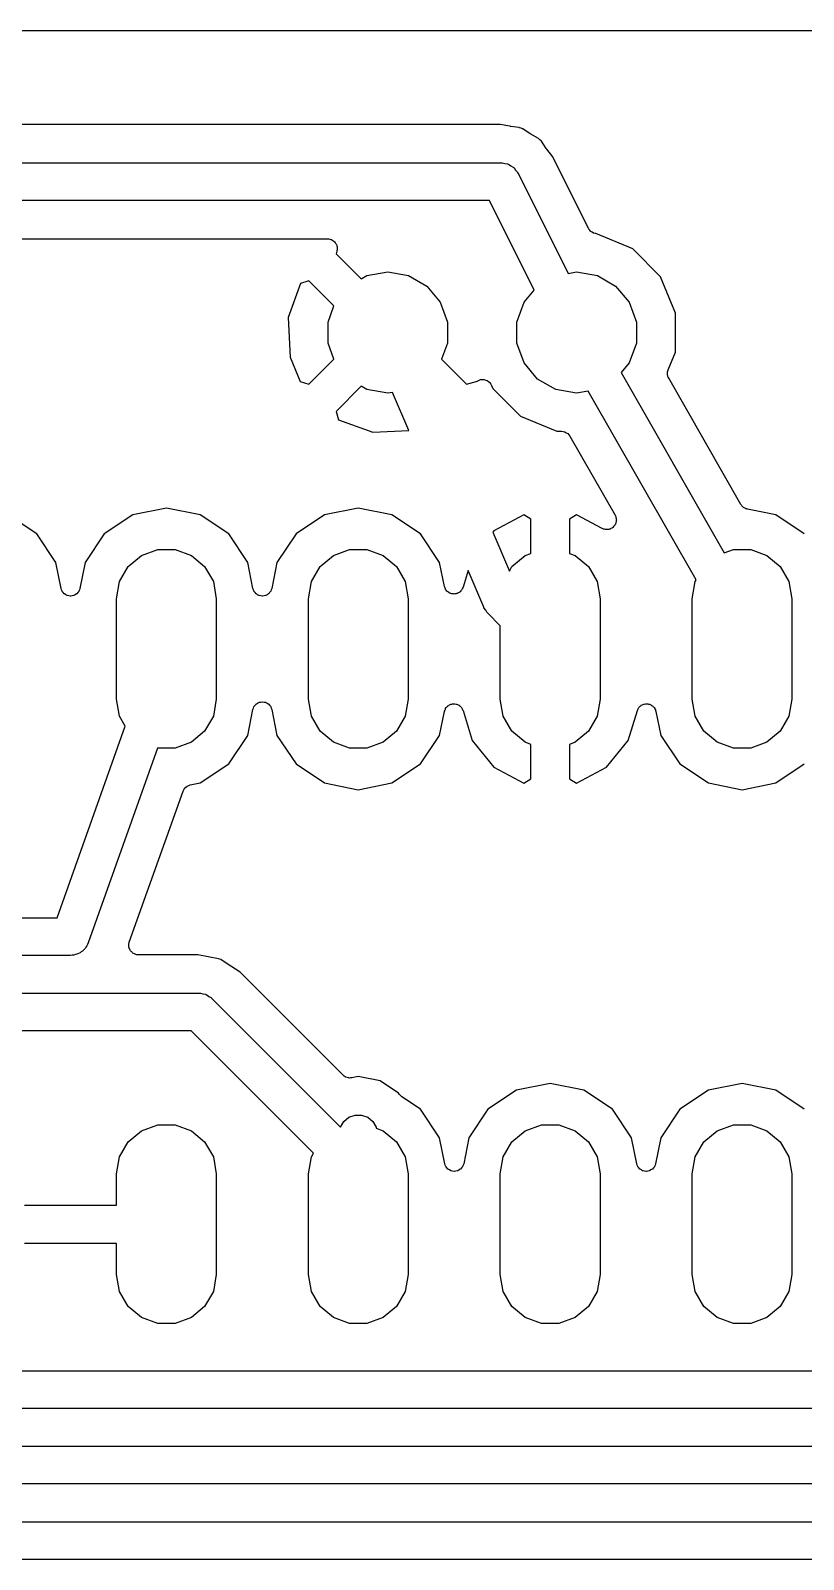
# Model space of a CAD drawing. Extents: x 30 to 169, y -146 to -30.
# Drawn here: x 127.77 to 138, y -50.25 to -30 of the extents above; entities that cross this region are included whole.
import ezdxf

# ---------------------------------------------------------------- set-up
doc = ezdxf.new("R2010")
doc.units = 0
doc.header["$MEASUREMENT"] = 0
doc.layers.add('BLACK', color=7, linetype='CONTINUOUS')

msp = doc.modelspace()

# ---------------------------------------------------------------- linework, layer by layer
at = {"layer": 'Black'}
for p, q in [((117.505, -30), (141.6, -30)), ((133.987, -31.242), (118.774, -31.242)), ((134.114, -31.2672), (133.987, -31.242)), ((134.119, -31.2673), (134.114, -31.2672)), ((134.123, -31.2687), (134.119, -31.2673)), ((134.239, -31.2833), (134.123, -31.2687)), ((134.245, -31.2865), (134.239, -31.2833)), ((134.264, -31.2934), (134.245, -31.2865)), ((134.283, -31.3007), (134.264, -31.2934)), ((134.289, -31.302), (134.283, -31.3007)), ((134.386, -31.3668), (134.289, -31.302)), ((134.39, -31.3686), (134.386, -31.3668)), ((134.394, -31.3715), (134.39, -31.3686)), ((134.495, -31.4292), (134.394, -31.3715)), ((134.499, -31.4344), (134.495, -31.4292)), ((134.514, -31.4481), (134.499, -31.4344)), ((134.529, -31.4621), (134.514, -31.4481)), ((134.534, -31.4658), (134.529, -31.4621)), ((134.599, -31.5627), (134.534, -31.4658)), ((134.602, -31.566), (134.599, -31.5627)), ((134.604, -31.57), (134.602, -31.566)), ((134.684, -31.6722), (134.604, -31.57)), ((119, -31.75), (134, -31.75)), ((134, -31.75), (134.007, -31.7513)), ((134.007, -31.7513), (134.015, -31.7504)), ((134.015, -31.7504), (134.05, -31.7588)), ((134.05, -31.7588), (134.086, -31.7651)), ((134.086, -31.7651), (134.092, -31.7689)), ((134.092, -31.7689), (134.099, -31.7706)), ((134.099, -31.7706), (134.129, -31.7905)), ((134.129, -31.7905), (134.161, -31.8085)), ((135.158, -32.622), (134.684, -31.6722)), ((134.161, -31.8085), (134.166, -31.8143)), ((134.166, -31.8143), (134.172, -31.8185)), ((134.172, -31.8185), (134.193, -31.8474)), ((134.193, -31.8474), (134.217, -31.875)), ((134.217, -31.875), (134.219, -31.8821)), ((134.219, -31.8821), (134.224, -31.8882)), ((134.224, -31.8882), (134.888, -33.2167)), ((133.845, -32.25), (118.324, -32.25)), ((134.439, -33.4378), (133.845, -32.25)), ((118.774, -32.758), (131.704, -32.758)), ((131.704, -32.758), (131.712, -32.7593)), ((131.712, -32.7593), (131.719, -32.7589)), ((131.719, -32.7589), (131.733, -32.7631)), ((131.733, -32.7631), (131.748, -32.7657)), ((131.748, -32.7657), (131.754, -32.7694)), ((131.754, -32.7694), (131.761, -32.7716)), ((131.761, -32.7716), (131.773, -32.7804)), ((131.773, -32.7804), (131.786, -32.7877)), ((131.786, -32.7877), (131.791, -32.7935)), ((131.791, -32.7935), (131.797, -32.798)), ((131.797, -32.798), (131.805, -32.8103)), ((135.161, -32.6251), (135.158, -32.622)), ((135.162, -32.6286), (135.161, -32.6251)), ((135.174, -32.6427), (135.162, -32.6286)), ((135.185, -32.6575), (135.174, -32.6427)), ((135.188, -32.6595), (135.185, -32.6575)), ((135.19, -32.6625), (135.188, -32.6595)), ((135.206, -32.6716), (135.19, -32.6625)), ((135.222, -32.6818), (135.206, -32.6716)), ((135.225, -32.6826), (135.222, -32.6818)), ((135.229, -32.6845), (135.225, -32.6826)), ((135.247, -32.6877), (135.229, -32.6845)), ((135.256, -32.6899), (135.247, -32.6877)), ((135.742, -32.8918), (135.256, -32.6899)), ((131.805, -32.8103), (131.814, -32.8215)), ((131.814, -32.8215), (131.817, -32.8286)), ((131.826, -32.9216), (131.815, -32.9562)), ((131.815, -32.9562), (132.149, -33.2896)), ((131.817, -32.8286), (131.821, -32.8349)), ((131.821, -32.8349), (131.824, -32.8492)), ((131.824, -32.8492), (131.829, -32.8629)), ((131.827, -32.9141), (131.826, -32.9216)), ((131.829, -32.9071), (131.827, -32.9141)), ((131.829, -32.8629), (131.829, -32.8705)), ((131.829, -32.8705), (131.831, -32.8778)), ((131.831, -32.8778), (131.829, -32.8924)), ((131.829, -32.8924), (131.829, -32.9071)), ((136.11, -33.26), (135.742, -32.8918)), ((132.225, -33.2454), (132.5, -33.1969)), ((132.5, -33.1969), (132.775, -33.2454)), ((134.888, -33.2167), (135, -33.1969)), ((135, -33.1969), (135.275, -33.2454)), ((131.344, -33.3491), (131.181, -33.8024)), ((131.456, -33.3154), (131.344, -33.3491)), ((131.787, -33.6463), (131.456, -33.3154)), ((132.149, -33.2896), (132.225, -33.2454)), ((132.775, -33.2454), (133.016, -33.3848)), ((133.016, -33.3848), (133.195, -33.5985)), ((135.275, -33.2454), (135.516, -33.3848)), ((135.516, -33.3848), (135.695, -33.5985)), ((136.308, -33.741), (136.11, -33.26)), ((133.195, -33.5985), (133.291, -33.8606)), ((134.209, -33.8606), (134.305, -33.5985)), ((134.305, -33.5985), (134.439, -33.4378)), ((135.695, -33.5985), (135.791, -33.8606)), ((131.181, -33.8024), (131.206, -34.3253)), ((131.709, -33.8606), (131.787, -33.6463)), ((136.308, -34.2613), (136.308, -33.741)), ((131.709, -34.1394), (131.709, -33.8606)), ((133.291, -33.8606), (133.291, -34.1394)), ((134.209, -34.1394), (134.209, -33.8606)), ((135.791, -33.8606), (135.791, -34.1394)), ((131.787, -34.3537), (131.709, -34.1394)), ((133.291, -34.1394), (133.213, -34.3537)), ((134.305, -34.4015), (134.209, -34.1394)), ((135.791, -34.1394), (135.695, -34.4015)), ((131.206, -34.3253), (131.34, -34.6498)), ((131.456, -34.6846), (131.787, -34.3537)), ((133.213, -34.3537), (133.544, -34.6846)), ((134.484, -34.6152), (134.305, -34.4015)), ((135.695, -34.4015), (135.59, -34.5278)), ((136.212, -34.493), (136.308, -34.2613)), ((133.711, -34.631), (133.729, -34.6235)), ((133.729, -34.6235), (133.731, -34.6234)), ((133.731, -34.6234), (133.734, -34.6225)), ((133.734, -34.6225), (133.753, -34.6225)), ((133.753, -34.6225), (133.773, -34.6216)), ((133.773, -34.6216), (133.775, -34.6224)), ((133.775, -34.6224), (133.778, -34.6224)), ((133.778, -34.6224), (133.796, -34.629)), ((134.725, -34.7546), (134.484, -34.6152)), ((135.59, -34.5278), (136.955, -36.9179)), ((136.202, -34.5361), (136.204, -34.5277)), ((136.204, -34.5496), (136.202, -34.5361)), ((136.204, -34.5191), (136.209, -34.5063)), ((136.204, -34.5277), (136.204, -34.5191)), ((136.204, -34.5632), (136.204, -34.5496)), ((136.207, -34.5713), (136.204, -34.5632)), ((136.208, -34.5798), (136.207, -34.5713)), ((136.214, -34.5919), (136.208, -34.5798)), ((136.209, -34.5063), (136.212, -34.493)), ((136.219, -34.6047), (136.214, -34.5919)), ((137.175, -36.2778), (136.219, -34.6047)), ((131.34, -34.6498), (131.456, -34.6846)), ((132.149, -34.7104), (131.815, -35.0438)), ((132.225, -34.7546), (132.149, -34.7104)), ((132.5, -34.8031), (132.225, -34.7546)), ((132.564, -34.7918), (132.5, -34.8031)), ((132.778, -35.2962), (132.564, -34.7918)), ((133.544, -34.6846), (133.687, -34.6416)), ((133.687, -34.6416), (133.688, -34.6403)), ((133.688, -34.6403), (133.69, -34.6394)), ((133.69, -34.6394), (133.692, -34.6378)), ((133.692, -34.6378), (133.711, -34.631)), ((133.796, -34.629), (133.815, -34.6349)), ((133.815, -34.6349), (133.817, -34.6364)), ((133.817, -34.6364), (133.819, -34.6373)), ((133.819, -34.6373), (133.834, -34.6498)), ((133.834, -34.6498), (133.85, -34.6618)), ((133.85, -34.6618), (133.851, -34.6639)), ((133.851, -34.6639), (133.853, -34.6655)), ((133.853, -34.6655), (133.863, -34.6825)), ((133.863, -34.6825), (133.874, -34.699)), ((133.874, -34.699), (133.89, -34.74)), ((133.89, -34.74), (134.258, -35.1082)), ((135, -34.8031), (134.725, -34.7546)), ((135.155, -34.7757), (135, -34.8031)), ((136.583, -37.2747), (135.155, -34.7757)), ((131.815, -35.0438), (131.849, -35.156)), ((131.849, -35.156), (132.302, -35.3189)), ((134.258, -35.1082), (134.739, -35.3078)), ((132.302, -35.3189), (132.778, -35.2962)), ((134.739, -35.3078), (134.801, -35.3078)), ((134.801, -35.3078), (134.801, -35.3079)), ((134.801, -35.3079), (134.801, -35.3078)), ((134.801, -35.3078), (134.823, -35.3117)), ((134.823, -35.3117), (134.844, -35.3155)), ((134.844, -35.3155), (134.844, -35.3156)), ((134.844, -35.3156), (134.845, -35.3157)), ((134.845, -35.3157), (134.863, -35.3267)), ((134.863, -35.3267), (134.882, -35.3376)), ((134.882, -35.3376), (134.882, -35.3378)), ((134.882, -35.3378), (134.883, -35.3379)), ((134.883, -35.3379), (134.897, -35.3547)), ((134.897, -35.3547), (134.911, -35.3714)), ((134.911, -35.3714), (134.911, -35.3716)), ((134.911, -35.3716), (134.911, -35.3718)), ((134.911, -35.3718), (135.51, -36.4197)), ((127.854, -36.6669), (127.476, -36.4141)), ((129.124, -36.4141), (128.746, -36.6669)), ((129.57, -36.3254), (129.124, -36.4141)), ((130.016, -36.4141), (129.57, -36.3254)), ((130.394, -36.6669), (130.016, -36.4141)), ((131.664, -36.4141), (131.286, -36.6669)), ((132.11, -36.3254), (131.664, -36.4141)), ((132.556, -36.4141), (132.11, -36.3254)), ((132.934, -36.6669), (132.556, -36.4141)), ((134.301, -36.4123), (133.906, -36.6239)), ((134.396, -36.4708), (134.301, -36.4123)), ((134.999, -36.4123), (134.904, -36.4708)), ((135.339, -36.5947), (134.999, -36.4123)), ((135.51, -36.4197), (135.513, -36.428)), ((135.513, -36.428), (135.517, -36.4355)), ((135.517, -36.4355), (135.52, -36.4486)), ((135.52, -36.4486), (135.525, -36.4612)), ((137.181, -36.2855), (137.175, -36.2778)), ((137.186, -36.2942), (137.181, -36.2855)), ((137.195, -36.3023), (137.186, -36.2942)), ((137.203, -36.3117), (137.195, -36.3023)), ((137.211, -36.3167), (137.203, -36.3117)), ((137.219, -36.3233), (137.211, -36.3167)), ((137.23, -36.3278), (137.219, -36.3233)), ((137.241, -36.3339), (137.23, -36.3278)), ((137.251, -36.3357), (137.241, -36.3339)), ((137.26, -36.3393), (137.251, -36.3357)), ((137.636, -36.4141), (137.26, -36.3393)), ((138.014, -36.6669), (137.636, -36.4141)), ((133.906, -36.6239), (133.891, -36.6421)), ((133.891, -36.6421), (134.11, -37.159)), ((134.396, -36.9249), (134.396, -36.4708)), ((134.904, -36.4708), (134.904, -36.9249)), ((135.348, -36.5974), (135.339, -36.5947)), ((135.355, -36.6019), (135.348, -36.5974)), ((135.369, -36.6043), (135.355, -36.6019)), ((135.381, -36.6084), (135.369, -36.6043)), ((135.39, -36.6082), (135.381, -36.6084)), ((135.399, -36.6097), (135.39, -36.6082)), ((135.412, -36.6075), (135.399, -36.6097)), ((135.425, -36.607), (135.412, -36.6075)), ((135.434, -36.6037), (135.425, -36.607)), ((135.442, -36.6023), (135.434, -36.6037)), ((135.454, -36.5956), (135.442, -36.6023)), ((135.466, -36.5906), (135.454, -36.5956)), ((135.473, -36.5847), (135.466, -36.5906)), ((135.481, -36.5804), (135.473, -36.5847)), ((135.489, -36.5701), (135.481, -36.5804)), ((135.499, -36.5612), (135.489, -36.5701)), ((135.503, -36.5534), (135.499, -36.5612)), ((135.509, -36.5467), (135.503, -36.5534)), ((135.514, -36.5341), (135.509, -36.5467)), ((135.52, -36.5223), (135.514, -36.5341)), ((135.521, -36.5136), (135.52, -36.5223)), ((135.524, -36.5053), (135.521, -36.5136)), ((135.526, -36.4786), (135.524, -36.4919)), ((135.524, -36.4919), (135.524, -36.5053)), ((135.525, -36.4612), (135.525, -36.47)), ((135.525, -36.47), (135.526, -36.4786)), ((128.107, -37.0451), (127.854, -36.6669)), ((128.746, -36.6669), (128.493, -37.0451)), ((130.647, -37.0451), (130.394, -36.6669)), ((131.286, -36.6669), (131.033, -37.0451)), ((133.187, -37.0451), (132.934, -36.6669)), ((128.175, -37.3884), (128.107, -37.0451)), ((128.493, -37.0451), (128.425, -37.3884)), ((129.064, -37.1001), (129.24, -36.9526)), ((129.24, -36.9526), (129.455, -36.8742)), ((129.455, -36.8742), (129.685, -36.8742)), ((129.685, -36.8742), (129.9, -36.9526)), ((129.9, -36.9526), (130.076, -37.1001)), ((130.715, -37.3884), (130.647, -37.0451)), ((131.033, -37.0451), (130.965, -37.3884)), ((131.604, -37.1001), (131.78, -36.9526)), ((131.78, -36.9526), (131.995, -36.8742)), ((131.995, -36.8742), (132.225, -36.8742)), ((132.225, -36.8742), (132.44, -36.9526)), ((132.44, -36.9526), (132.616, -37.1001)), ((133.25, -37.3613), (133.187, -37.0451)), ((134.144, -37.1001), (134.32, -36.9526)), ((134.32, -36.9526), (134.396, -36.9249)), ((134.904, -36.9249), (134.98, -36.9526)), ((134.98, -36.9526), (135.156, -37.1001)), ((136.955, -36.9179), (137.075, -36.8742)), ((137.075, -36.8742), (137.305, -36.8742)), ((137.305, -36.8742), (137.52, -36.9526)), ((137.52, -36.9526), (137.696, -37.1001)), ((128.949, -37.2987), (129.064, -37.1001)), ((130.076, -37.1001), (130.191, -37.2987)), ((131.489, -37.2987), (131.604, -37.1001)), ((132.616, -37.1001), (132.731, -37.2987)), ((133.564, -37.1508), (133.496, -37.3733)), ((133.77, -37.6375), (133.564, -37.1508)), ((134.11, -37.159), (134.144, -37.1001)), ((135.156, -37.1001), (135.271, -37.2987)), ((137.696, -37.1001), (137.811, -37.2987)), ((128.182, -37.4064), (128.175, -37.3884)), ((128.189, -37.4247), (128.182, -37.4064)), ((128.19, -37.4269), (128.189, -37.4247)), ((128.191, -37.4295), (128.19, -37.4269)), ((128.204, -37.444), (128.191, -37.4295)), ((128.216, -37.4591), (128.204, -37.444)), ((128.219, -37.4605), (128.216, -37.4591)), ((128.221, -37.4626), (128.219, -37.4605)), ((128.381, -37.4605), (128.379, -37.4626)), ((128.384, -37.4591), (128.381, -37.4605)), ((128.396, -37.444), (128.384, -37.4591)), ((128.409, -37.4295), (128.396, -37.444)), ((128.41, -37.4269), (128.409, -37.4295)), ((128.411, -37.4247), (128.41, -37.4269)), ((128.418, -37.4064), (128.411, -37.4247)), ((128.425, -37.3884), (128.418, -37.4064)), ((128.91, -37.5246), (128.949, -37.2987)), ((130.191, -37.2987), (130.23, -37.5246)), ((130.722, -37.4064), (130.715, -37.3884)), ((130.729, -37.4247), (130.722, -37.4064)), ((130.73, -37.4269), (130.729, -37.4247)), ((130.731, -37.4295), (130.73, -37.4269)), ((130.744, -37.444), (130.731, -37.4295)), ((130.756, -37.4591), (130.744, -37.444)), ((130.759, -37.4605), (130.756, -37.4591)), ((130.761, -37.4626), (130.759, -37.4605)), ((130.921, -37.4605), (130.919, -37.4626)), ((130.924, -37.4591), (130.921, -37.4605)), ((130.936, -37.444), (130.924, -37.4591)), ((130.949, -37.4295), (130.936, -37.444)), ((130.95, -37.4269), (130.949, -37.4295)), ((130.951, -37.4247), (130.95, -37.4269)), ((130.958, -37.4064), (130.951, -37.4247)), ((130.965, -37.3884), (130.958, -37.4064)), ((131.45, -37.5246), (131.489, -37.2987)), ((132.731, -37.2987), (132.77, -37.5246)), ((133.255, -37.3736), (133.25, -37.3613)), ((133.258, -37.3864), (133.255, -37.3736)), ((133.263, -37.394), (133.258, -37.3864)), ((133.266, -37.4024), (133.263, -37.394)), ((133.275, -37.4123), (133.266, -37.4024)), ((133.282, -37.4234), (133.275, -37.4123)), ((133.289, -37.4288), (133.282, -37.4234)), ((133.295, -37.4356), (133.289, -37.4288)), ((133.307, -37.4419), (133.295, -37.4356)), ((133.317, -37.4498), (133.307, -37.4419)), ((133.326, -37.4524), (133.317, -37.4498)), ((133.334, -37.4568), (133.326, -37.4524)), ((133.347, -37.4588), (133.334, -37.4568)), ((133.359, -37.4626), (133.347, -37.4588)), ((133.368, -37.4621), (133.359, -37.4626)), ((133.377, -37.4635), (133.368, -37.4621)), ((133.39, -37.4609), (133.377, -37.4635)), ((133.404, -37.4602), (133.39, -37.4609)), ((133.412, -37.4566), (133.404, -37.4602)), ((133.421, -37.4549), (133.412, -37.4566)), ((133.432, -37.448), (133.421, -37.4549)), ((133.444, -37.4428), (133.432, -37.448)), ((133.451, -37.4367), (133.444, -37.4428)), ((133.458, -37.432), (133.451, -37.4367)), ((133.467, -37.4217), (133.458, -37.432)), ((133.476, -37.4127), (133.467, -37.4217)), ((133.48, -37.4046), (133.476, -37.4127)), ((133.486, -37.3976), (133.48, -37.4046)), ((133.49, -37.3851), (133.486, -37.3976)), ((133.496, -37.3733), (133.49, -37.3851)), ((135.271, -37.2987), (135.31, -37.5246)), ((136.53, -37.5246), (136.569, -37.2987)), ((136.569, -37.2987), (136.583, -37.2747)), ((137.811, -37.2987), (137.85, -37.5246)), ((128.237, -37.4719), (128.221, -37.4626)), ((128.254, -37.482), (128.237, -37.4719)), ((128.257, -37.4825), (128.254, -37.482)), ((128.259, -37.4838), (128.257, -37.4825)), ((128.278, -37.4868), (128.259, -37.4838)), ((128.297, -37.4906), (128.278, -37.4868)), ((128.3, -37.4901), (128.297, -37.4906)), ((128.303, -37.4906), (128.3, -37.4901)), ((128.322, -37.4868), (128.303, -37.4906)), ((128.341, -37.4838), (128.322, -37.4868)), ((128.343, -37.4825), (128.341, -37.4838)), ((128.346, -37.482), (128.343, -37.4825)), ((128.363, -37.4719), (128.346, -37.482)), ((128.379, -37.4626), (128.363, -37.4719)), ((128.91, -38.8554), (128.91, -37.5246)), ((130.23, -37.5246), (130.23, -38.8554)), ((130.777, -37.4719), (130.761, -37.4626)), ((130.794, -37.482), (130.777, -37.4719)), ((130.797, -37.4825), (130.794, -37.482)), ((130.799, -37.4838), (130.797, -37.4825)), ((130.818, -37.4868), (130.799, -37.4838)), ((130.837, -37.4906), (130.818, -37.4868)), ((130.84, -37.4901), (130.837, -37.4906)), ((130.843, -37.4906), (130.84, -37.4901)), ((130.862, -37.4868), (130.843, -37.4906)), ((130.881, -37.4838), (130.862, -37.4868)), ((130.883, -37.4825), (130.881, -37.4838)), ((130.886, -37.482), (130.883, -37.4825)), ((130.903, -37.4719), (130.886, -37.482)), ((130.919, -37.4626), (130.903, -37.4719)), ((131.45, -38.8554), (131.45, -37.5246)), ((132.77, -37.5246), (132.77, -38.8554)), ((133.772, -37.6413), (133.77, -37.6375)), ((133.773, -37.6457), (133.772, -37.6413)), ((133.796, -37.6776), (133.773, -37.6457)), ((135.31, -37.5246), (135.31, -38.8554)), ((136.53, -38.8554), (136.53, -37.5246)), ((137.85, -37.5246), (137.85, -38.8554)), ((133.817, -37.7104), (133.796, -37.6776)), ((133.821, -37.7131), (133.817, -37.7104)), ((133.823, -37.7168), (133.821, -37.7131)), ((133.99, -37.8832), (133.823, -37.7168)), ((133.99, -38.8554), (133.99, -37.8832)), ((128.949, -39.0813), (128.91, -38.8554)), ((130.23, -38.8554), (130.191, -39.0813)), ((131.489, -39.0813), (131.45, -38.8554)), ((132.77, -38.8554), (132.731, -39.0813)), ((134.029, -39.0813), (133.99, -38.8554)), ((135.31, -38.8554), (135.271, -39.0813)), ((136.569, -39.0813), (136.53, -38.8554)), ((137.85, -38.8554), (137.811, -39.0813)), ((129.026, -39.2137), (128.949, -39.0813)), ((130.191, -39.0813), (130.076, -39.2799)), ((130.647, -39.3349), (130.715, -38.9916)), ((130.715, -38.9916), (130.722, -38.9736)), ((130.722, -38.9736), (130.729, -38.9553)), ((130.729, -38.9553), (130.73, -38.9531)), ((130.73, -38.9531), (130.731, -38.9505)), ((130.731, -38.9505), (130.744, -38.936)), ((130.744, -38.936), (130.756, -38.9209)), ((130.756, -38.9209), (130.759, -38.9195)), ((130.759, -38.9195), (130.761, -38.9174)), ((130.761, -38.9174), (130.777, -38.9081)), ((130.777, -38.9081), (130.794, -38.898)), ((130.794, -38.898), (130.797, -38.8975)), ((130.797, -38.8975), (130.799, -38.8962)), ((130.799, -38.8962), (130.818, -38.8932)), ((130.818, -38.8932), (130.837, -38.8894)), ((130.837, -38.8894), (130.84, -38.8899)), ((130.84, -38.8899), (130.843, -38.8894)), ((130.843, -38.8894), (130.862, -38.8932)), ((130.862, -38.8932), (130.881, -38.8962)), ((130.881, -38.8962), (130.883, -38.8975)), ((130.883, -38.8975), (130.886, -38.898)), ((130.886, -38.898), (130.903, -38.9081)), ((130.903, -38.9081), (130.919, -38.9174)), ((130.919, -38.9174), (130.921, -38.9195)), ((130.921, -38.9195), (130.924, -38.9209)), ((130.924, -38.9209), (130.936, -38.936)), ((130.936, -38.936), (130.949, -38.9505)), ((130.949, -38.9505), (130.95, -38.9531)), ((130.95, -38.9531), (130.951, -38.9553)), ((130.951, -38.9553), (130.958, -38.9736)), ((130.958, -38.9736), (130.965, -38.9916)), ((130.965, -38.9916), (131.033, -39.3349)), ((131.604, -39.2799), (131.489, -39.0813)), ((132.731, -39.0813), (132.616, -39.2799)), ((133.187, -39.3349), (133.25, -39.0187)), ((133.25, -39.0187), (133.255, -39.0064)), ((133.255, -39.0064), (133.258, -38.9936)), ((133.258, -38.9936), (133.263, -38.986)), ((133.263, -38.986), (133.266, -38.9776)), ((133.266, -38.9776), (133.275, -38.9677)), ((133.275, -38.9677), (133.282, -38.9566)), ((133.282, -38.9566), (133.289, -38.9512)), ((133.289, -38.9512), (133.295, -38.9444)), ((133.295, -38.9444), (133.307, -38.9381)), ((133.307, -38.9381), (133.317, -38.9302)), ((133.317, -38.9302), (133.326, -38.9276)), ((133.326, -38.9276), (133.334, -38.9232)), ((133.334, -38.9232), (133.347, -38.9212)), ((133.347, -38.9212), (133.359, -38.9174)), ((133.359, -38.9174), (133.368, -38.9179)), ((133.368, -38.9179), (133.377, -38.9165)), ((133.377, -38.9165), (133.39, -38.9191)), ((133.39, -38.9191), (133.404, -38.9198)), ((133.404, -38.9198), (133.412, -38.9234)), ((133.412, -38.9234), (133.421, -38.9251)), ((133.421, -38.9251), (133.432, -38.932)), ((133.432, -38.932), (133.444, -38.9372)), ((133.444, -38.9372), (133.451, -38.9433)), ((133.451, -38.9433), (133.458, -38.948)), ((133.458, -38.948), (133.467, -38.9583)), ((133.467, -38.9583), (133.476, -38.9673)), ((133.476, -38.9673), (133.48, -38.9754)), ((133.48, -38.9754), (133.486, -38.9824)), ((133.486, -38.9824), (133.49, -38.9949)), ((133.49, -38.9949), (133.496, -39.0067)), ((133.496, -39.0067), (133.616, -39.4025)), ((134.144, -39.2799), (134.029, -39.0813)), ((135.271, -39.0813), (135.156, -39.2799)), ((135.684, -39.4025), (135.804, -39.0067)), ((135.804, -39.0067), (135.81, -38.9949)), ((135.81, -38.9949), (135.814, -38.9824)), ((135.814, -38.9824), (135.82, -38.9754)), ((135.82, -38.9754), (135.824, -38.9673)), ((135.824, -38.9673), (135.833, -38.9583)), ((135.833, -38.9583), (135.842, -38.948)), ((135.842, -38.948), (135.849, -38.9433)), ((135.849, -38.9433), (135.856, -38.9372)), ((135.856, -38.9372), (135.868, -38.932)), ((135.868, -38.932), (135.879, -38.9251)), ((135.879, -38.9251), (135.888, -38.9234)), ((135.888, -38.9234), (135.896, -38.9198)), ((135.896, -38.9198), (135.91, -38.9191)), ((135.91, -38.9191), (135.923, -38.9165)), ((135.923, -38.9165), (135.932, -38.9179)), ((135.932, -38.9179), (135.941, -38.9174)), ((135.941, -38.9174), (135.953, -38.9212)), ((135.953, -38.9212), (135.966, -38.9232)), ((135.966, -38.9232), (135.974, -38.9276)), ((135.974, -38.9276), (135.983, -38.9302)), ((135.983, -38.9302), (135.993, -38.9381)), ((135.993, -38.9381), (136.005, -38.9444)), ((136.005, -38.9444), (136.011, -38.9512)), ((136.011, -38.9512), (136.018, -38.9566)), ((136.018, -38.9566), (136.025, -38.9677)), ((136.025, -38.9677), (136.034, -38.9776)), ((136.034, -38.9776), (136.037, -38.986)), ((136.037, -38.986), (136.042, -38.9936)), ((136.042, -38.9936), (136.045, -39.0064)), ((136.045, -39.0064), (136.05, -39.0187)), ((136.05, -39.0187), (136.113, -39.3349)), ((136.684, -39.2799), (136.569, -39.0813)), ((137.811, -39.0813), (137.696, -39.2799)), ((128.124, -41.75), (129.026, -39.2137)), ((130.076, -39.2799), (129.9, -39.4274)), ((131.78, -39.4274), (131.604, -39.2799)), ((132.616, -39.2799), (132.44, -39.4274)), ((134.32, -39.4274), (134.144, -39.2799)), ((135.156, -39.2799), (134.98, -39.4274)), ((136.86, -39.4274), (136.684, -39.2799)), ((137.696, -39.2799), (137.52, -39.4274)), ((129.9, -39.4274), (129.685, -39.5058)), ((130.394, -39.7131), (130.647, -39.3349)), ((131.033, -39.3349), (131.286, -39.7131)), ((131.995, -39.5058), (131.78, -39.4274)), ((132.44, -39.4274), (132.225, -39.5058)), ((132.934, -39.7131), (133.187, -39.3349)), ((133.616, -39.4025), (133.906, -39.7561)), ((134.396, -39.4551), (134.32, -39.4274)), ((134.396, -39.9092), (134.396, -39.4551)), ((134.98, -39.4274), (134.904, -39.4551)), ((134.904, -39.4551), (134.904, -39.9092)), ((135.394, -39.7561), (135.684, -39.4025)), ((136.113, -39.3349), (136.366, -39.7131)), ((137.075, -39.5058), (136.86, -39.4274)), ((137.52, -39.4274), (137.305, -39.5058)), ((129.453, -39.5049), (128.536, -42.0838)), ((129.455, -39.5058), (129.453, -39.5049)), ((129.685, -39.5058), (129.455, -39.5058)), ((132.225, -39.5058), (131.995, -39.5058)), ((137.305, -39.5058), (137.075, -39.5058)), ((130.016, -39.9659), (130.394, -39.7131)), ((131.286, -39.7131), (131.664, -39.9659)), ((132.556, -39.9659), (132.934, -39.7131)), ((133.906, -39.7561), (134.301, -39.9677)), ((134.999, -39.9677), (135.394, -39.7561)), ((136.366, -39.7131), (136.744, -39.9659)), ((137.636, -39.9659), (138.014, -39.7131)), ((129.079, -42.0724), (129.79, -40.0741)), ((129.79, -40.0741), (129.8, -40.0557)), ((129.8, -40.0557), (129.81, -40.0371)), ((129.81, -40.0371), (129.811, -40.0365)), ((129.811, -40.0357), (129.828, -40.022)), ((129.811, -40.0365), (129.811, -40.0357)), ((129.828, -40.022), (129.843, -40.008)), ((129.843, -40.008), (129.844, -40.0077)), ((129.844, -40.0077), (129.845, -40.0071)), ((129.845, -40.0071), (129.865, -39.9997)), ((129.865, -39.9997), (129.885, -39.9921)), ((129.885, -39.9921), (130.016, -39.9659)), ((131.664, -39.9659), (132.11, -40.0546)), ((132.11, -40.0546), (132.556, -39.9659)), ((134.301, -39.9677), (134.396, -39.9092)), ((134.904, -39.9092), (134.999, -39.9677)), ((136.744, -39.9659), (137.19, -40.0546)), ((137.19, -40.0546), (137.636, -39.9659)), ((120.111, -41.75), (128.124, -41.75)), ((128.524, -42.1036), (128.517, -42.125)), ((128.536, -42.0838), (128.524, -42.1036)), ((129.071, -42.1159), (129.073, -42.1045)), ((129.073, -42.1264), (129.071, -42.1159)), ((129.073, -42.0929), (129.077, -42.0829)), ((129.073, -42.1045), (129.073, -42.0929)), ((129.077, -42.0829), (129.079, -42.0724)), ((128.3, -42.25), (120, -42.25)), ((128.322, -42.246), (128.3, -42.25)), ((128.345, -42.2459), (128.322, -42.246)), ((128.365, -42.2386), (128.345, -42.2459)), ((128.386, -42.2349), (128.365, -42.2386)), ((128.405, -42.2235), (128.386, -42.2349)), ((128.427, -42.2156), (128.405, -42.2235)), ((128.443, -42.202), (128.427, -42.2156)), ((128.461, -42.1915), (128.443, -42.202)), ((128.475, -42.1741), (128.461, -42.1915)), ((128.493, -42.1593), (128.475, -42.1741)), ((128.503, -42.1411), (128.493, -42.1593)), ((128.517, -42.125), (128.503, -42.1411)), ((129.073, -42.1371), (129.073, -42.1264)), ((129.077, -42.1479), (129.073, -42.1371)), ((129.079, -42.1593), (129.077, -42.1479)), ((129.085, -42.1685), (129.079, -42.1593)), ((129.088, -42.1785), (129.085, -42.1685)), ((129.096, -42.1874), (129.088, -42.1785)), ((129.102, -42.1973), (129.096, -42.1874)), ((129.11, -42.2041), (129.102, -42.1973)), ((129.117, -42.2123), (129.11, -42.2041)), ((129.127, -42.2181), (129.117, -42.2123)), ((129.136, -42.2254), (129.127, -42.2181)), ((129.146, -42.229), (129.136, -42.2254)), ((129.155, -42.2343), (129.146, -42.229)), ((129.166, -42.2364), (129.155, -42.2343)), ((129.177, -42.2402), (129.166, -42.2364)), ((129.188, -42.2401), (129.177, -42.2402)), ((129.198, -42.242), (129.188, -42.2401)), ((129.987, -42.242), (129.198, -42.242)), ((130.258, -42.2957), (129.987, -42.242)), ((130.289, -42.302), (130.258, -42.2957)), ((130.258, -42.2957), (130.258, -42.2957)), ((130.363, -42.3512), (130.289, -42.302)), ((130.545, -42.4729), (130.363, -42.3512)), ((131.909, -43.8369), (130.545, -42.4729)), ((105.089, -42.75), (130, -42.75)), ((130, -42.75), (130.011, -42.7519)), ((130.011, -42.7519), (130.022, -42.751)), ((130.022, -42.751), (130.053, -42.7594)), ((130.053, -42.7594), (130.086, -42.7651)), ((130.086, -42.7651), (130.095, -42.7706)), ((130.095, -42.7706), (130.106, -42.7734)), ((130.106, -42.7734), (130.132, -42.7922)), ((130.132, -42.7922), (130.161, -42.8085)), ((130.161, -42.8085), (130.168, -42.8169)), ((130.168, -42.8169), (130.177, -42.8232)), ((130.177, -42.8232), (131.876, -44.5226)), ((129.896, -43.25), (105.089, -43.25)), ((131.517, -44.8707), (129.896, -43.25)), ((131.924, -43.8472), (131.909, -43.8369)), ((131.938, -43.8585), (131.924, -43.8472)), ((131.942, -43.8598), (131.938, -43.8585)), ((131.945, -43.8622), (131.942, -43.8598)), ((131.962, -43.8669), (131.945, -43.8622)), ((131.979, -43.8727), (131.962, -43.8669)), ((131.984, -43.8726), (131.979, -43.8727)), ((131.988, -43.8737), (131.984, -43.8726)), ((132.006, -43.8721), (131.988, -43.8737)), ((132.023, -43.8717), (132.006, -43.8721)), ((132.11, -43.8545), (132.023, -43.8717)), ((132.399, -43.912), (132.11, -43.8545)), ((132.644, -44.0758), (132.399, -43.912)), ((132.651, -44.0858), (132.644, -44.0758)), ((132.653, -44.0878), (132.651, -44.0858)), ((132.654, -44.0904), (132.653, -44.0878)), ((132.668, -44.1037), (132.654, -44.0904)), ((132.681, -44.1177), (132.668, -44.1037)), ((132.684, -44.1189), (132.681, -44.1177)), ((132.686, -44.1209), (132.684, -44.1189)), ((132.934, -44.2869), (132.686, -44.1209)), ((134.204, -44.0341), (133.826, -44.2869)), ((134.65, -43.9454), (134.204, -44.0341)), ((135.096, -44.0341), (134.65, -43.9454)), ((135.474, -44.2869), (135.096, -44.0341)), ((136.744, -44.0341), (136.366, -44.2869)), ((137.19, -43.9454), (136.744, -44.0341)), ((137.636, -44.0341), (137.19, -43.9454)), ((138.014, -44.2869), (137.636, -44.0341)), ((133.187, -44.6651), (132.934, -44.2869)), ((133.826, -44.2869), (133.573, -44.6651)), ((135.727, -44.6651), (135.474, -44.2869)), ((136.366, -44.2869), (136.113, -44.6651)), ((129.24, -44.5726), (129.455, -44.4942)), ((129.455, -44.4942), (129.685, -44.4942)), ((129.685, -44.4942), (129.9, -44.5726)), ((131.876, -44.5226), (131.918, -44.4493)), ((131.918, -44.4493), (131.985, -44.3935)), ((131.985, -44.3935), (132.067, -44.3638)), ((132.067, -44.3638), (132.153, -44.3638)), ((132.153, -44.3638), (132.235, -44.3935)), ((132.235, -44.3935), (132.302, -44.4493)), ((132.302, -44.4493), (132.345, -44.5245)), ((132.345, -44.5245), (132.347, -44.5389)), ((132.347, -44.5389), (132.44, -44.5726)), ((134.32, -44.5726), (134.535, -44.4942)), ((134.535, -44.4942), (134.765, -44.4942)), ((134.765, -44.4942), (134.98, -44.5726)), ((136.86, -44.5726), (137.075, -44.4942)), ((137.075, -44.4942), (137.305, -44.4942)), ((137.305, -44.4942), (137.52, -44.5726)), ((128.949, -44.9187), (129.064, -44.7201)), ((129.064, -44.7201), (129.24, -44.5726)), ((129.9, -44.5726), (130.076, -44.7201)), ((130.076, -44.7201), (130.191, -44.9187)), ((132.44, -44.5726), (132.616, -44.7201)), ((132.616, -44.7201), (132.731, -44.9187)), ((133.255, -45.0084), (133.187, -44.6651)), ((133.573, -44.6651), (133.505, -45.0084)), ((134.029, -44.9187), (134.144, -44.7201)), ((134.144, -44.7201), (134.32, -44.5726)), ((134.98, -44.5726), (135.156, -44.7201)), ((135.156, -44.7201), (135.271, -44.9187)), ((135.795, -45.0084), (135.727, -44.6651)), ((136.113, -44.6651), (136.045, -45.0084)), ((136.569, -44.9187), (136.684, -44.7201)), ((136.684, -44.7201), (136.86, -44.5726)), ((137.52, -44.5726), (137.696, -44.7201)), ((137.696, -44.7201), (137.811, -44.9187)), ((128.91, -45.1446), (128.949, -44.9187)), ((130.191, -44.9187), (130.23, -45.1446)), ((131.45, -45.1446), (131.489, -44.9187)), ((131.489, -44.9187), (131.517, -44.8707)), ((132.731, -44.9187), (132.77, -45.1446)), ((133.99, -45.1446), (134.029, -44.9187)), ((135.271, -44.9187), (135.31, -45.1446)), ((136.53, -45.1446), (136.569, -44.9187)), ((137.811, -44.9187), (137.85, -45.1446)), ((128.91, -45.556), (128.91, -45.1446)), ((130.23, -45.1446), (130.23, -46.4754)), ((131.45, -46.4754), (131.45, -45.1446)), ((132.77, -45.1446), (132.77, -46.4754)), ((133.262, -45.0264), (133.255, -45.0084)), ((133.269, -45.0447), (133.262, -45.0264)), ((133.27, -45.0469), (133.269, -45.0447)), ((133.271, -45.0495), (133.27, -45.0469)), ((133.284, -45.064), (133.271, -45.0495)), ((133.296, -45.0791), (133.284, -45.064)), ((133.299, -45.0805), (133.296, -45.0791)), ((133.301, -45.0826), (133.299, -45.0805)), ((133.317, -45.0919), (133.301, -45.0826)), ((133.334, -45.102), (133.317, -45.0919)), ((133.337, -45.1025), (133.334, -45.102)), ((133.339, -45.1038), (133.337, -45.1025)), ((133.358, -45.1068), (133.339, -45.1038)), ((133.377, -45.1106), (133.358, -45.1068)), ((133.38, -45.1101), (133.377, -45.1106)), ((133.383, -45.1106), (133.38, -45.1101)), ((133.402, -45.1068), (133.383, -45.1106)), ((133.421, -45.1038), (133.402, -45.1068)), ((133.423, -45.1025), (133.421, -45.1038)), ((133.426, -45.102), (133.423, -45.1025)), ((133.443, -45.0919), (133.426, -45.102)), ((133.459, -45.0826), (133.443, -45.0919)), ((133.461, -45.0805), (133.459, -45.0826)), ((133.464, -45.0791), (133.461, -45.0805)), ((133.476, -45.064), (133.464, -45.0791)), ((133.489, -45.0495), (133.476, -45.064)), ((133.49, -45.0469), (133.489, -45.0495)), ((133.491, -45.0447), (133.49, -45.0469)), ((133.498, -45.0264), (133.491, -45.0447)), ((133.505, -45.0084), (133.498, -45.0264)), ((133.99, -46.4754), (133.99, -45.1446)), ((135.31, -45.1446), (135.31, -46.4754)), ((135.802, -45.0264), (135.795, -45.0084)), ((135.809, -45.0447), (135.802, -45.0264)), ((135.81, -45.0469), (135.809, -45.0447)), ((135.811, -45.0495), (135.81, -45.0469)), ((135.824, -45.064), (135.811, -45.0495)), ((135.836, -45.0791), (135.824, -45.064)), ((135.839, -45.0805), (135.836, -45.0791)), ((135.841, -45.0826), (135.839, -45.0805)), ((135.857, -45.0919), (135.841, -45.0826)), ((135.874, -45.102), (135.857, -45.0919)), ((135.877, -45.1025), (135.874, -45.102)), ((135.879, -45.1038), (135.877, -45.1025)), ((135.898, -45.1068), (135.879, -45.1038)), ((135.917, -45.1106), (135.898, -45.1068)), ((135.92, -45.1101), (135.917, -45.1106)), ((135.923, -45.1106), (135.92, -45.1101)), ((135.942, -45.1068), (135.923, -45.1106)), ((135.961, -45.1038), (135.942, -45.1068)), ((135.963, -45.1025), (135.961, -45.1038)), ((135.966, -45.102), (135.963, -45.1025)), ((135.983, -45.0919), (135.966, -45.102)), ((135.999, -45.0826), (135.983, -45.0919)), ((136.001, -45.0805), (135.999, -45.0826)), ((136.004, -45.0791), (136.001, -45.0805)), ((136.016, -45.064), (136.004, -45.0791)), ((136.029, -45.0495), (136.016, -45.064)), ((136.03, -45.0469), (136.029, -45.0495)), ((136.031, -45.0447), (136.03, -45.0469)), ((136.038, -45.0264), (136.031, -45.0447)), ((136.045, -45.0084), (136.038, -45.0264)), ((136.53, -46.4754), (136.53, -45.1446)), ((137.85, -45.1446), (137.85, -46.4754)), ((127.69, -45.556), (128.91, -45.556)), ((128.91, -46.064), (127.69, -46.064)), ((128.91, -46.4754), (128.91, -46.064)), ((128.949, -46.7013), (128.91, -46.4754)), ((130.23, -46.4754), (130.191, -46.7013)), ((131.489, -46.7013), (131.45, -46.4754)), ((132.77, -46.4754), (132.731, -46.7013)), ((134.029, -46.7013), (133.99, -46.4754)), ((135.31, -46.4754), (135.271, -46.7013)), ((136.569, -46.7013), (136.53, -46.4754)), ((137.85, -46.4754), (137.811, -46.7013)), ((129.064, -46.8999), (128.949, -46.7013)), ((130.191, -46.7013), (130.076, -46.8999)), ((131.604, -46.8999), (131.489, -46.7013)), ((132.731, -46.7013), (132.616, -46.8999)), ((134.144, -46.8999), (134.029, -46.7013)), ((135.271, -46.7013), (135.156, -46.8999)), ((136.684, -46.8999), (136.569, -46.7013)), ((137.811, -46.7013), (137.696, -46.8999)), ((129.24, -47.0474), (129.064, -46.8999)), ((130.076, -46.8999), (129.9, -47.0474)), ((131.78, -47.0474), (131.604, -46.8999)), ((132.616, -46.8999), (132.44, -47.0474)), ((134.32, -47.0474), (134.144, -46.8999)), ((135.156, -46.8999), (134.98, -47.0474)), ((136.86, -47.0474), (136.684, -46.8999)), ((137.696, -46.8999), (137.52, -47.0474)), ((129.455, -47.1258), (129.24, -47.0474)), ((129.685, -47.1258), (129.455, -47.1258)), ((129.9, -47.0474), (129.685, -47.1258)), ((131.995, -47.1258), (131.78, -47.0474)), ((132.225, -47.1258), (131.995, -47.1258)), ((132.44, -47.0474), (132.225, -47.1258)), ((134.535, -47.1258), (134.32, -47.0474)), ((134.765, -47.1258), (134.535, -47.1258)), ((134.98, -47.0474), (134.765, -47.1258)), ((137.075, -47.1258), (136.86, -47.0474)), ((137.305, -47.1258), (137.075, -47.1258)), ((137.52, -47.0474), (137.305, -47.1258)), ((49.46, -47.75), (138.896, -47.75)), ((139, -48.25), (49.5636, -48.25)), ((67.46, -48.75), (140.896, -48.75)), ((141, -49.25), (67.5636, -49.25)), ((85.46, -49.75), (142.516, -49.75)), ((142.62, -50.25), (85.5636, -50.25))]:
    msp.add_line(p, q, dxfattribs=at)

doc.saveas('drawing.dxf')
